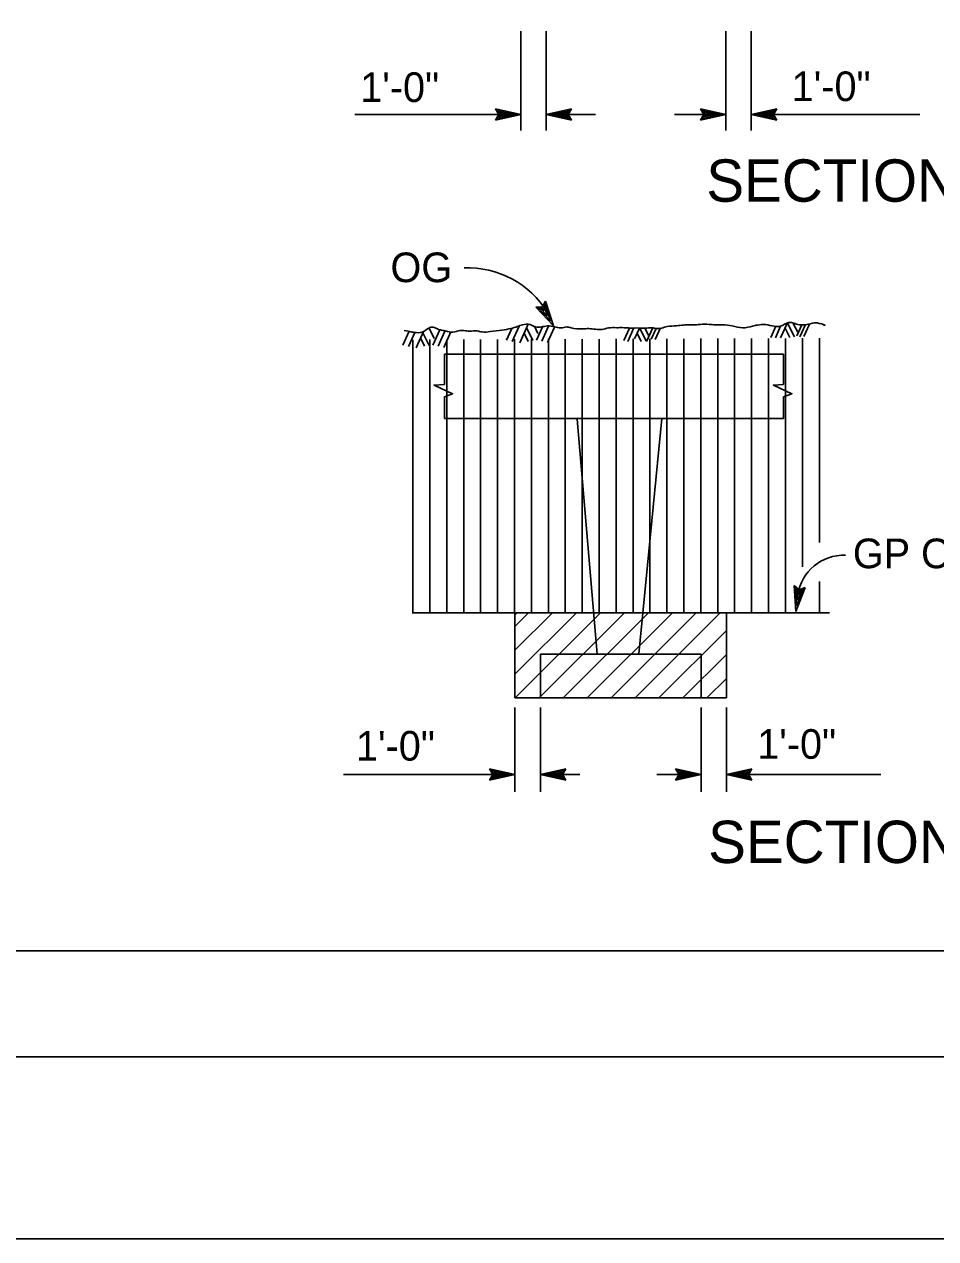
# Model space of a CAD drawing. Extents: x -894 to 866, y -472 to 714.
# Drawn here: x -187.4 to 27.9, y -472.4 to -185.6 of the extents above; entities that cross this region are included whole.
import ezdxf

# ---------------------------------------------------------------- set-up
doc = ezdxf.new("R2010")
doc.units = 0
for name, color, linetype in [('border_PLOTTING-ELEMENTS', 7, 'Continuous'), ('border_rw_22x34_Cut_Lines', 7, 'Continuous'), ('border_SHEET', 7, 'Continuous'), ('rd_EARTHWORK', 7, 'Continuous'), ('rd_EARTHWORK-anno', 7, 'Continuous'), ('rd_MISC', 7, 'Continuous')]:
    doc.layers.add(name, color=color, linetype=linetype)

msp = doc.modelspace()

# ---------------------------------------------------------------- linework, layer by layer
at = {"layer": 'border_PLOTTING-ELEMENTS'}
for points in [[(-894.0439, -472.4389), (865.9596, -472.4389), (865.9596, 713.5635), (-894.0439, 713.5635)], [(-864.0436, 670.5634), (835.9594, 670.5634), (835.9594, -429.4386), (-864.0436, -429.4386)]]:
    msp.add_lwpolyline(points, close=True, dxfattribs=at)
at = {"layer": 'border_rw_22x34_Cut_Lines'}
msp.add_lwpolyline([(-864.0436, 670.5634), (835.9594, 670.5634), (835.9594, -429.4386), (-864.0436, -429.4386)], close=True, dxfattribs=at)
at = {"layer": 'border_SHEET'}
msp.add_line((810.9596, -404.4388), (-814.0436, -404.4388), dxfattribs=at)
at = {"layer": 'rd_EARTHWORK'}
for p, q in [((-88.1626, -263.521), (-8.0442, -263.521)), ((-88.1626, -263.521), (-88.1626, -270.6918)), ((-8.0442, -263.521), (-8.0442, -270.6918)), ((-88.1626, -273.5438), (-88.1626, -278.7123)), ((-8.0442, -273.5438), (-8.0442, -278.7123)), ((-88.1626, -278.7123), (-8.0442, -278.7123)), ((-56.778, -278.8182), (-52.0567, -334.3267)), ((-36.7635, -278.693), (-42.2599, -334.3059)), ((-95.7314, -324.5645), (-71.2216, -324.5645)), ((-71.4858, -344.6948), (-71.4858, -324.5645)), ((-71.2216, -324.5645), (-21.154, -324.5645)), ((-21.5363, -324.5645), (-21.5363, -344.6948)), ((-21.154, -324.5645), (2.7829, -324.5645)), ((-27.5363, -334.3318), (-65.4858, -334.3318)), ((-65.4858, -344.6948), (-65.4858, -334.3318)), ((-27.5363, -334.3318), (-27.5363, -344.6948)), ((-65.9378, -344.6948), (-71.4858, -344.6948)), ((-26.9091, -344.6948), (-65.9378, -344.6948)), ((-21.5363, -344.6948), (-26.9091, -344.6948))]:
    msp.add_line(p, q, dxfattribs=at)
for points in [[(-88.1626, -270.6918), (-90.585, -270.7887), (-86.2165, -272.8359), (-88.1626, -273.5438)], [(-8.0442, -270.6918), (-10.4663, -270.7887), (-6.0982, -272.8359), (-8.0442, -273.5438)]]:
    msp.add_lwpolyline(points, dxfattribs=at)
msp.add_spline([(-96.6818, -258.0899), (-96.0263, -258.2107), (-94.822, -258.4076), (-92.9661, -258.0993), (-91.8637, -257.3411), (-90.8106, -257.1363), (-89.8067, -257.5352), (-88.8027, -257.8332), (-88.2507, -257.932), (-87.4476, -258.1304), (-85.6917, -258.2249), (-84.5382, -257.919), (-83.535, -257.9155), (-82.1803, -258.0615), (-80.4244, -258.0052), (-79.2701, -258.2529), (-77.3638, -258.1454), (-74.5551, -257.8336), (-72.4488, -257.4241), (-70.9445, -256.9663), (-69.7413, -256.5592), (-67.9354, -256.5029), (-66.5795, -257.0513), (-65.2252, -257.0466), (-63.8209, -256.8403), (-62.1146, -257.0359), (-60.6595, -257.282), (-59.2047, -257.0757), (-58.2512, -257.2737), (-55.5418, -257.5159), (-54.037, -257.4603), (-50.926, -257.6505), (-49.4217, -257.293), (-47.465, -257.2359), (-46.1611, -257.2316), (-44.154, -257.3249), (-42.3481, -257.3186), (-40.7926, -257.3635), (-39.1371, -257.2572), (-38.0831, -257.4548), (-35.5257, -256.993), (-33.3686, -256.7844), (-31.6635, -256.6273), (-30.3591, -256.5726), (-28.804, -256.567), (-27.7005, -256.4627), (-25.6434, -256.4556), (-24.1383, -256.5509), (-22.4324, -256.5446), (-20.2245, -256.7887), (-17.6651, -257.2828), (-15.358, -256.8722), (-14.2048, -256.6166), (-12.2985, -256.5092), (-10.2411, -256.9044), (-8.8363, -256.8997), (-6.7808, -256.0371), (-4.3718, -256.532), (-3.3182, -256.5785), (-1.7635, -256.3214), (-1.1619, -256.1686), (0.3432, -256.2135), (1.7487, -256.6615), (1.3054, -256.5395)], degree=3, dxfattribs=at)
at = {"layer": 'rd_EARTHWORK-anno'}
for p, q in [((-70.1079, -210.6736), (-70.1079, -187.1873)), ((-64.1079, -210.6736), (-64.1079, -187.1873)), ((-21.6678, -210.6736), (-21.6678, -187.1873)), ((-15.6678, -210.6736), (-15.6678, -187.1873)), ((-75.3079, -206.8973), (-76.1079, -205.5571)), ((-76.1079, -205.5571), (-76.1079, -205.5571)), ((-76.1079, -205.5571), (-70.1079, -206.8973)), ((-75.8913, -205.913), (-71.4878, -206.8965)), ((-75.6575, -206.2725), (-72.8705, -206.8949)), ((-64.1079, -206.8973), (-58.1079, -205.5669)), ((-62.717, -206.8937), (-58.343, -205.9264)), ((-61.3453, -206.8992), (-58.5201, -206.2728)), ((-58.1079, -205.5669), (-58.9079, -206.8973)), ((-58.1079, -205.5669), (-58.1079, -205.5669)), ((-26.8678, -206.8973), (-27.6678, -205.5571)), ((-27.6678, -205.5571), (-27.6678, -205.5571)), ((-27.6678, -205.5571), (-21.6678, -206.8973)), ((-27.4512, -205.913), (-23.0477, -206.8965)), ((-27.2178, -206.2725), (-24.4307, -206.8949)), ((-15.6678, -206.8973), (-9.6678, -205.5669)), ((-14.2769, -206.8937), (-9.9029, -205.9264)), ((-12.9052, -206.8992), (-10.08, -206.2728)), ((-9.6678, -205.5669), (-10.4678, -206.8973)), ((-9.6678, -205.5669), (-9.6678, -205.5669)), ((-109.3413, -206.8973), (-70.1079, -206.8973)), ((-70.1079, -206.8973), (-76.1079, -208.2272)), ((-76.1079, -208.2272), (-75.3079, -206.8973)), ((-76.1079, -208.2272), (-76.1079, -208.2272)), ((-71.4988, -206.9008), (-75.8728, -207.8681)), ((-72.8705, -206.8949), (-75.6957, -207.5213)), ((-75.4811, -206.6193), (-74.252, -206.8941)), ((-74.252, -206.8941), (-75.4606, -207.1618)), ((-70.1079, -206.8973), (-70.1079, -206.8973)), ((-64.1079, -206.8973), (-52.4564, -206.8973)), ((-58.1079, -208.237), (-64.1079, -206.8973)), ((-64.1079, -206.8973), (-64.1079, -206.8973)), ((-58.3245, -207.8811), (-62.728, -206.8976)), ((-58.5583, -207.5217), (-61.3453, -206.8992)), ((-59.9638, -206.9004), (-58.7552, -206.6323)), ((-58.7347, -207.1748), (-59.9638, -206.9004)), ((-58.9079, -206.8973), (-58.1079, -208.237)), ((-58.1079, -208.237), (-58.1079, -208.237)), ((-33.8414, -206.8973), (-21.6678, -206.8973)), ((-21.6678, -206.8973), (-27.6681, -208.2272)), ((-27.6678, -208.2272), (-26.8678, -206.8973)), ((-27.6678, -208.2272), (-27.6678, -208.2272)), ((-23.0587, -206.9008), (-27.4331, -207.8681)), ((-24.4307, -206.8949), (-27.2559, -207.5213)), ((-27.0414, -206.6193), (-25.8122, -206.8941)), ((-25.8122, -206.8941), (-27.0209, -207.1618)), ((-21.6678, -206.8973), (-21.6678, -206.8973)), ((-9.6678, -208.237), (-15.6678, -206.8973)), ((-15.6678, -206.8973), (-15.6678, -206.8973)), ((-15.6678, -206.8973), (24.1401, -206.8973)), ((-9.8844, -207.8811), (-14.2879, -206.8976)), ((-10.1182, -207.5217), (-12.9052, -206.8992)), ((-11.5237, -206.9004), (-10.3151, -206.6323)), ((-10.2946, -207.1748), (-11.5237, -206.9004)), ((-10.4678, -206.8973), (-9.6678, -208.237)), ((-9.6678, -208.237), (-9.6678, -208.237)), ((-66.5929, -252.3678), (-65.041, -252.3671)), ((-62.3583, -256.8218), (-66.5929, -252.3678)), ((-66.5929, -252.3678), (-66.5929, -252.3678)), ((-63.0791, -255.632), (-66.1642, -252.3836)), ((-63.7815, -254.4537), (-65.7756, -252.3568)), ((-64.4933, -253.2698), (-65.3465, -252.3726)), ((-65.041, -252.3671), (-64.3055, -250.9907)), ((-64.8925, -252.0749), (-64.4933, -253.2698)), ((-64.6862, -251.7454), (-63.7815, -254.4537)), ((-64.4988, -251.3596), (-63.0697, -255.6395)), ((-64.3055, -250.9907), (-64.3055, -250.9907)), ((-64.3055, -250.9907), (-62.3583, -256.8218)), ((-62.3583, -256.8218), (-62.3583, -256.8218)), ((-5.18, -324.309), (-5.5832, -318.1768)), ((-5.5832, -318.1768), (-5.5832, -318.1768)), ((-5.5832, -318.1768), (-4.3899, -319.1697)), ((-4.9722, -322.9338), (-5.2635, -318.4634)), ((-2.9442, -318.5823), (-5.18, -324.309)), ((-3.3289, -318.7421), (-4.9698, -322.9453)), ((-4.758, -321.5787), (-4.9478, -318.6913)), ((-3.7194, -318.9185), (-4.758, -321.5787)), ((-4.5474, -320.2134), (-4.6285, -318.9783)), ((-4.0891, -319.0401), (-4.5474, -320.2134)), ((-4.3899, -319.1697), (-2.9442, -318.5823)), ((-2.9442, -318.5823), (-2.9442, -318.5823)), ((-5.18, -324.309), (-5.18, -324.309)), ((-71.4858, -366.8872), (-71.4858, -346.9346)), ((-65.4858, -366.8872), (-65.4858, -346.9346)), ((-27.5363, -366.8872), (-27.5363, -346.9346)), ((-21.5363, -366.8872), (-21.5363, -346.9346)), ((-76.6858, -362.7707), (-77.4858, -361.4309)), ((-77.4858, -361.4309), (-77.4858, -361.4309)), ((-77.4858, -361.4309), (-71.4858, -362.7707)), ((-65.4858, -362.7707), (-59.4854, -361.4408)), ((-59.4858, -361.4408), (-60.2858, -362.7707)), ((-59.4858, -361.4408), (-59.4858, -361.4408)), ((-32.7363, -362.7707), (-33.5363, -361.4309)), ((-33.5363, -361.4309), (-33.5363, -361.4309)), ((-33.5363, -361.4309), (-27.5363, -362.7707)), ((-21.5363, -362.7707), (-15.5359, -361.4408)), ((-15.5363, -361.4408), (-16.3363, -362.7707)), ((-15.5363, -361.4408), (-15.5363, -361.4408)), ((-111.9813, -362.7707), (-71.4858, -362.7707)), ((-71.4858, -362.7707), (-77.4862, -364.101)), ((-77.4858, -364.101), (-76.6858, -362.7707)), ((-77.4858, -364.101), (-77.4858, -364.101)), ((-77.2693, -361.7868), (-72.8657, -362.7703)), ((-72.8768, -362.7742), (-77.2512, -363.7416)), ((-74.2488, -362.7687), (-77.074, -363.3951)), ((-77.0358, -362.1463), (-74.2488, -362.7687)), ((-76.8594, -362.4931), (-75.6303, -362.7675)), ((-75.6303, -362.7675), (-76.839, -363.0357)), ((-71.4858, -362.7707), (-71.4858, -362.7707)), ((-59.4858, -364.1109), (-65.4858, -362.7707)), ((-65.4858, -362.7707), (-65.4858, -362.7707)), ((-65.4858, -362.7707), (-56.1461, -362.7707)), ((-59.702, -363.7549), (-64.1059, -362.7715)), ((-64.0945, -362.7675), (-59.7205, -361.8002)), ((-62.7228, -362.7731), (-59.8976, -362.1467)), ((-59.9358, -363.3955), (-62.7228, -362.7731)), ((-61.3413, -362.7742), (-60.1327, -362.5061)), ((-60.1122, -363.0486), (-61.3413, -362.7742)), ((-60.2858, -362.7707), (-59.4858, -364.1109)), ((-59.4858, -364.1109), (-59.4858, -364.1109)), ((-37.9642, -362.7707), (-27.5363, -362.7707)), ((-27.5363, -362.7707), (-33.5363, -364.101)), ((-33.5363, -364.101), (-32.7363, -362.7707)), ((-33.5363, -364.101), (-33.5363, -364.101)), ((-33.3198, -361.7868), (-28.9158, -362.7703)), ((-28.9273, -362.7742), (-33.3013, -363.7416)), ((-30.2989, -362.7687), (-33.1241, -363.3951)), ((-33.0859, -362.1463), (-30.2989, -362.7687)), ((-32.9095, -362.4931), (-31.6804, -362.7675)), ((-31.6804, -362.7675), (-32.8891, -363.0357)), ((-27.5363, -362.7707), (-27.5363, -362.7707)), ((-15.5363, -364.1109), (-21.5363, -362.7707)), ((-21.5363, -362.7707), (-21.5363, -362.7707)), ((-21.5363, -362.7707), (14.9501, -362.7707)), ((-15.7525, -363.7549), (-20.1564, -362.7715)), ((-20.145, -362.7675), (-15.771, -361.8002)), ((-18.7733, -362.7731), (-15.9481, -362.1467)), ((-15.9863, -363.3955), (-18.7733, -362.7731)), ((-17.3918, -362.7742), (-16.1832, -362.5061)), ((-16.1627, -363.0486), (-17.3918, -362.7742)), ((-16.3363, -362.7707), (-15.5363, -364.1109)), ((-15.5363, -364.1109), (-15.5363, -364.1109))]:
    msp.add_line(p, q, dxfattribs=at)
for centre, radius, start, end in [((-82.5516, -265.0431), 21.925, 31.325889, 92.542367), ((6.1832, -322.0018), 11.0199, 88.090642, 171.308886)]:
    msp.add_arc(centre, radius, start, end, dxfattribs=at)
at = {"layer": 'rd_MISC'}
for p, q in [((-96.4818, -258.0942), (-97.9669, -261.3615)), ((-97.6322, -257.9147), (-96.6818, -258.0899)), ((-93.0897, -258.1371), (-94.8397, -261.9871)), ((-91.7626, -257.317), (-90.5401, -259.7623)), ((-89.2444, -257.767), (-90.8787, -261.3615)), ((-88.0181, -258.0289), (-89.6275, -261.5702)), ((-72.2193, -257.4237), (-73.4752, -260.1871)), ((-70.4744, -256.8796), (-72.1201, -260.5001)), ((-68.411, -256.5517), (-70.348, -260.8127)), ((-68.7079, -257.3344), (-67.2366, -260.2765)), ((-66.8823, -256.9202), (-66.0484, -258.5879)), ((-64.9016, -256.9202), (-66.387, -260.1871)), ((-63.5551, -256.9178), (-65.1362, -260.3958)), ((-62.1583, -257.1395), (-63.7807, -260.7084)), ((-44.4548, -257.3147), (-45.78, -260.23)), ((-43.3997, -257.31), (-44.8367, -260.4718)), ((-42.1004, -257.3474), (-43.2508, -259.8781)), ((-42.0158, -257.3737), (-40.4788, -260.4481)), ((-40.8067, -257.3603), (-39.9729, -259.0285)), ((-38.9087, -257.2726), (-40.3938, -260.5399)), ((-38.1556, -257.4714), (-39.2906, -259.9678)), ((-37.1461, -257.2962), (-38.3804, -260.0111)), ((-9.8568, -256.9017), (-11.0576, -259.5434)), ((-8.7419, -256.8564), (-9.9895, -259.6009)), ((-7.195, -256.2281), (-8.7489, -259.6458)), ((-7.7001, -257.382), (-6.6025, -259.5773)), ((-7.097, -256.1911), (-5.4737, -259.4371)), ((-5.7486, -256.232), (-4.7123, -258.3037)), ((-3.7545, -256.5462), (-4.9556, -259.1879)), ((-2.8864, -256.493), (-4.2245, -259.4375)), ((-1.9419, -256.3698), (-3.2804, -259.3143)), ((-95.1267, -258.4072), (-96.6118, -261.6745)), ((-93.7476, -259.8099), (-92.8334, -261.6387)), ((-93.1637, -258.58), (-91.7283, -261.4509)), ((-86.6114, -258.2289), (-88.2724, -261.8828)), ((-69.2417, -258.6643), (-68.3417, -260.4643)), ((-42.6339, -258.5351), (-41.6693, -260.4643))]:
    msp.add_line(p, q, dxfattribs=at)
for points in [[(-95.6011, -261.7741), (-95.6011, -260.0706)], [(-91.6011, -261.7741), (-91.6011, -260.0564)], [(-87.6011, -261.7741), (-87.6011, -260.0426)], [(-83.6012, -261.7741), (-83.6012, -260.0285)], [(-79.6012, -261.7741), (-79.6012, -260.0143)], [(-75.6012, -261.7741), (-75.6012, -260.0005)], [(-71.6012, -261.7741), (-71.6012, -259.9863)], [(-67.6012, -261.7741), (-67.6012, -259.9725)], [(-63.6012, -261.7741), (-63.6012, -259.8824)], [(-59.6012, -261.7741), (-59.6012, -259.9446)], [(-55.6012, -261.7741), (-55.6012, -259.9304)], [(-51.6012, -261.7741), (-51.6012, -259.9166)], [(-47.6012, -261.7741), (-47.6012, -259.9025)], [(-43.6012, -261.7741), (-43.6012, -259.8883)], [(-39.6012, -261.7741), (-39.6012, -259.8745)], [(-35.6012, -261.7741), (-35.6012, -259.8607)], [(-31.6013, -261.7741), (-31.6013, -259.8466)], [(-27.6013, -261.7741), (-27.6013, -259.8324)], [(-23.6013, -261.7741), (-23.6013, -259.8186)], [(-19.6013, -261.7741), (-19.6013, -259.8044)], [(-15.6013, -261.7741), (-15.6013, -259.7907)], [(-11.6013, -261.7741), (-11.6013, -259.7765)], [(-7.6013, -261.7741), (-7.6013, -259.7627)], [(-3.6013, -261.7741), (-3.6013, -259.7485)], [(0.3987, -261.7741), (0.3987, -259.7348)], [(-95.6011, -324.6582), (-95.6011, -261.7741)], [(-91.6011, -324.6441), (-91.6011, -261.7741)], [(-87.6011, -324.6303), (-87.6011, -261.7741)], [(-83.6012, -324.6161), (-83.6012, -261.7741)], [(-79.6012, -324.6023), (-79.6012, -261.7741)], [(-75.6012, -324.5882), (-75.6012, -261.7741)], [(-71.6012, -324.5744), (-71.6012, -261.7741)], [(-67.6012, -324.5602), (-67.6012, -261.7741)], [(-63.6012, -324.546), (-63.6012, -261.7741)], [(-59.6012, -324.5323), (-59.6012, -261.7741)], [(-55.6012, -324.5181), (-55.6012, -261.7741)], [(-51.6012, -324.5043), (-51.6012, -261.7741)], [(-47.6012, -324.4901), (-47.6012, -261.7741)], [(-43.6012, -324.4764), (-43.6012, -261.7741)], [(-39.6012, -324.4622), (-39.6012, -261.7741)], [(-35.6012, -324.4484), (-35.6012, -261.7741)], [(-31.6013, -324.4342), (-31.6013, -261.7741)], [(-27.6013, -324.4205), (-27.6013, -261.7741)], [(-23.6013, -324.4063), (-23.6013, -261.7741)], [(-19.6013, -324.3925), (-19.6013, -261.7741)], [(-15.6013, -324.3783), (-15.6013, -261.7741)], [(-11.6013, -324.3642), (-11.6013, -261.7741)], [(-7.6013, -324.3504), (-7.6013, -261.7741)], [(-3.6013, -313.7327), (-3.6013, -261.7741)], [(0.3987, -307.9965), (0.3987, -261.7741)], [(0.3987, -324.3224), (0.3987, -317.2153)], [(-71.4858, -339.1078), (-56.9425, -324.5645)], [(-71.4858, -333.4511), (-62.5992, -324.5645)], [(-71.4858, -327.7941), (-68.2559, -324.5645)], [(-71.4858, -324.9657), (-71.0846, -324.5645)], [(-71.4157, -344.6948), (-51.2855, -324.5645)], [(-65.7591, -344.6948), (-45.6288, -324.5645)], [(-60.102, -344.6948), (-39.9717, -324.5645)], [(-54.4453, -344.6948), (-34.315, -324.5645)], [(-48.7882, -344.6948), (-28.6583, -324.5645)], [(-43.1315, -344.6948), (-23.0013, -324.5645)], [(-37.4749, -344.6948), (-21.5363, -328.7563)], [(-31.8178, -344.6948), (-21.5363, -334.4129)], [(-26.1611, -344.6948), (-21.5363, -340.0696)]]:
    msp.add_lwpolyline(points, dxfattribs=at)

# ---------------------------------------------------------------- texts
at = {"layer": 'rd_EARTHWORK-anno'}
for s, height, p in [('1\'-0"', 7, (-108.0373, -203.9294)), ('1\'-0"', 7, (-6.1349, -203.7136)), ('SECTION H-H', 10, (-26.2976, -227.4845)), ('OG', 7, (-100.8893, -246.4848)), ('GP OR FS', 7, (8.3086, -314.0547)), ('1\'-0"', 7, (-109.0388, -359.5033)), ('1\'-0"', 7, (-14.2786, -359.0752)), ('SECTION J-J', 10, (-25.8613, -383.6981))]:
    msp.add_text(s, height=height, dxfattribs=at).set_placement(p)

doc.saveas('drawing.dxf')
